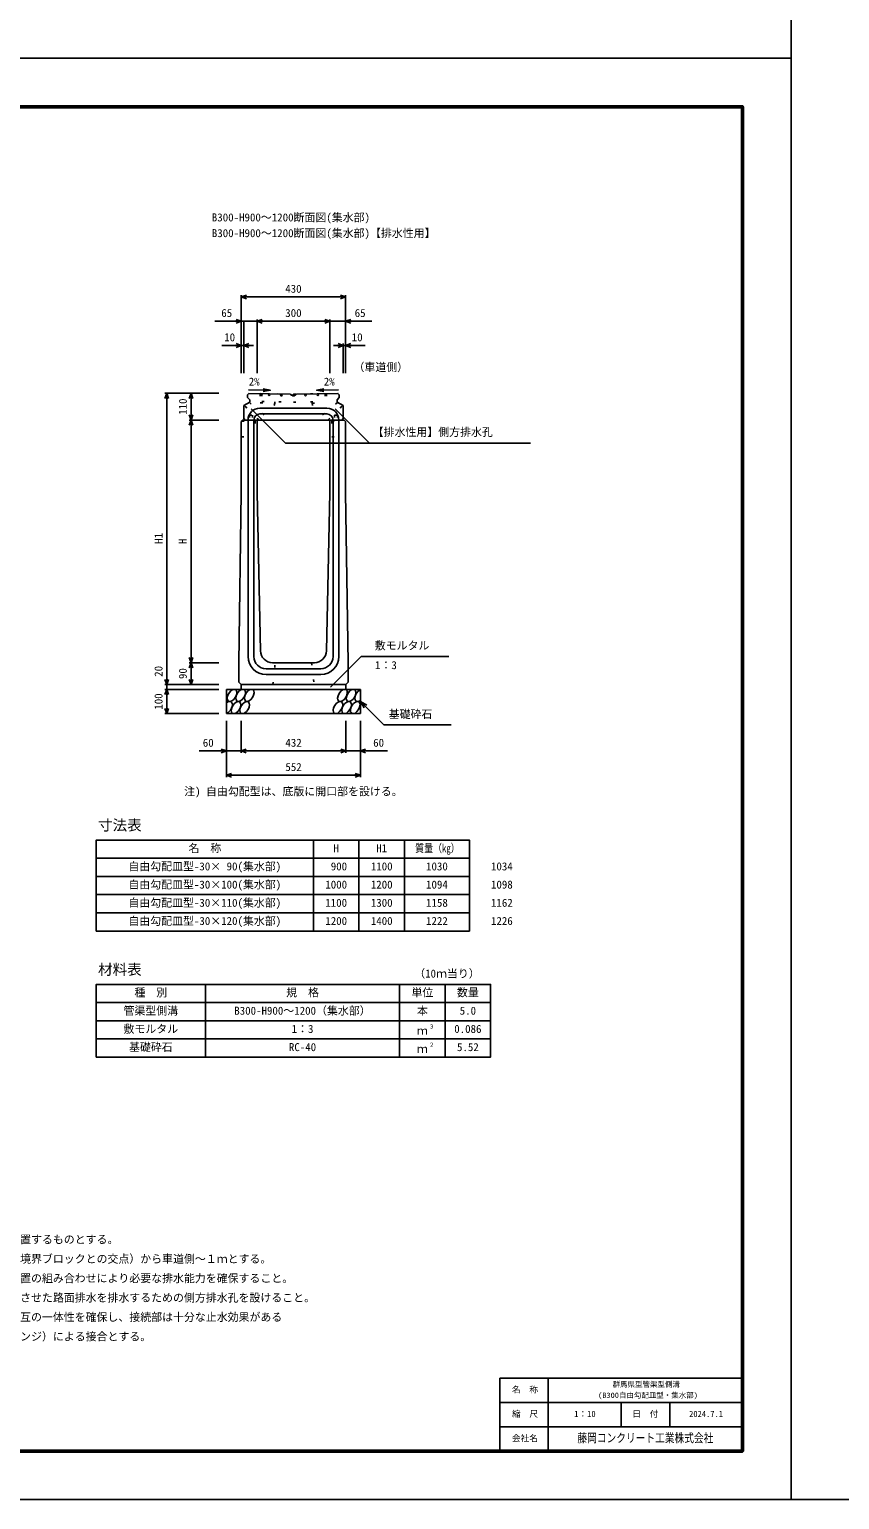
# Model space of a CAD drawing. Units: millimetres, scale not verified. Extents: x -12600 to 12600, y -5940 to 5940.
# Drawn here: x -7338 to -4000, y -5940 to 119 of the extents above; entities that cross this region are included whole.
import ezdxf
from ezdxf.enums import TextEntityAlignment as Align

# ---------------------------------------------------------------- set-up
doc = ezdxf.new("R2010")
doc.units = ezdxf.units.MM
doc.header["$LTSCALE"] = 40
doc.linetypes.add('DOTTED', pattern=[1.75, 0.25, -1.5])
for name, color, linetype, lineweight in [('0-0_DIM', 7, 'Continuous', 25), ('0-1_Defpoints', 5, 'Continuous', 25), ('0-2_HATCH', 6, 'Continuous', 25), ('0-3_HYO', 3, 'Continuous', 25), ('0-4_HYO2', 4, 'Continuous', 25), ('0-5_OUTLINE', 3, 'Continuous', 25), ('0-6_OUTLINE2', 4, 'DOTTED', 25), ('0-7_TXT', 7, 'Continuous', 25), ('0-8_WAKU', 3, 'Continuous', 25), ('0-9_WAKU-LINE', 7, 'Continuous', 25)]:
    doc.layers.add(name, color=color, linetype=linetype, lineweight=lineweight)
doc.layers.add('0-A_WAKU-TXT', color=7, linetype='Continuous')
doc.styles.add('ＭＳ ゴシック', font='')
doc.styles.get('ＭＳ ゴシック').set_extended_font_data('MS Gothic')

msp = doc.modelspace()

# ---------------------------------------------------------------- linework, layer by layer
at = {"layer": '0-0_DIM'}
for p, q in [((-6465, -976.3), (-6465, -1297.94)), ((-6035, -983.8), (-6465, -983.8)), ((-6035, -976.3), (-6035, -1297.94)), ((-6573.38, -1083.8), (-6465, -1083.8)), ((-6400, -1083.8), (-6465, -1083.8)), ((-6455, -1083.8), (-6455, -1297.94)), ((-6400, -1076.3), (-6400, -1297.94)), ((-6400, -1083.8), (-6100, -1083.8)), ((-6100, -1076.3), (-6100, -1297.94)), ((-6100, -1083.8), (-6035, -1083.8)), ((-5926.62, -1083.8), (-6035, -1083.8)), ((-6465, -1183.8), (-6544.84, -1183.8)), ((-6455, -1183.8), (-6465, -1183.8)), ((-6455, -1183.8), (-6415.08, -1183.8)), ((-6045, -1183.8), (-6084.92, -1183.8)), ((-6045, -1176.3), (-6045, -1297.94)), ((-6045, -1183.8), (-6035, -1183.8)), ((-6035, -1183.8), (-5955.16, -1183.8)), ((-6779.5, -1380.94), (-6557, -1380.94)), ((-6772, -1380.94), (-6772, -2580.94)), ((-6672, -1490.94), (-6672, -1380.94)), ((-6424.27, -1444.47), (-6283.03, -1585.71)), ((-6077.88, -1444.47), (-5936.64, -1585.71)), ((-6679.5, -1490.94), (-6557, -1490.94)), ((-6672, -1490.94), (-6672, -2490.94)), ((-6283.03, -1585.71), (-5273.78, -1585.71)), ((-6096.89, -2591.75), (-5970.66, -2465.52)), ((-5970.66, -2465.52), (-5609.19, -2465.52)), ((-6679.5, -2490.94), (-6557, -2490.94)), ((-6672, -2490.94), (-6672, -2580.94)), ((-6779.5, -2580.94), (-6557, -2580.94)), ((-6779.5, -2600.94), (-6557, -2600.94)), ((-6772, -2580.94), (-6772, -2600.94)), ((-6772, -2600.94), (-6772, -2700.94)), ((-5974, -2650.94), (-5878.24, -2746.7)), ((-5974, -2650.94), (-5948.02, -2665.94)), ((-5974, -2650.94), (-5959, -2676.92)), ((-6779.5, -2700.94), (-6557, -2700.94)), ((-6526, -2962.31), (-6526, -2730.94)), ((-6466, -2862.31), (-6466, -2730.94)), ((-6034, -2862.31), (-6034, -2730.94)), ((-5974, -2962.31), (-5974, -2730.94)), ((-5877.24, -2746.7), (-5599.69, -2746.7)), ((-6526, -2854.81), (-6637.79, -2854.81)), ((-6526, -2854.81), (-6466, -2854.81)), ((-6466, -2854.81), (-6034, -2854.81)), ((-5974, -2854.81), (-6034, -2854.81)), ((-5974, -2854.81), (-5862.21, -2854.81)), ((-6526, -2954.81), (-5974, -2954.81))]:
    msp.add_line(p, q, dxfattribs=at)
for points in [[(-6443.86, -991.5), (-6465, -983.8), (-6443.86, -976.11)], [(-6056.14, -976.11), (-6035, -983.8), (-6056.14, -991.5)], [(-6486.14, -1076.11), (-6465, -1083.8), (-6486.14, -1091.5)], [(-6378.86, -1091.5), (-6400, -1083.8), (-6378.86, -1076.11)], [(-6121.14, -1076.11), (-6100, -1083.8), (-6121.14, -1091.5)], [(-6013.86, -1076.11), (-6035, -1083.8), (-6013.86, -1091.5)], [(-6486.14, -1176.11), (-6465, -1183.8), (-6486.14, -1191.5)], [(-6433.86, -1176.11), (-6455, -1183.8), (-6433.86, -1191.5)], [(-6066.14, -1176.11), (-6045, -1183.8), (-6066.14, -1191.5)], [(-6013.86, -1176.11), (-6035, -1183.8), (-6013.86, -1191.5)], [(-6764.3, -1402.09), (-6772, -1380.94), (-6779.7, -1402.09)], [(-6679.7, -1402.09), (-6672, -1380.94), (-6664.3, -1402.09)], [(-6679.7, -1469.8), (-6672, -1490.94), (-6664.3, -1469.8)], [(-6679.7, -1512.09), (-6672, -1490.94), (-6664.3, -1512.09)], [(-6664.3, -2469.8), (-6672, -2490.94), (-6679.7, -2469.8)], [(-6679.7, -2512.09), (-6672, -2490.94), (-6664.3, -2512.09)], [(-6764.3, -2559.8), (-6772, -2580.94), (-6779.7, -2559.8)], [(-6764.3, -2622.09), (-6772, -2600.94), (-6779.7, -2622.09)], [(-6664.3, -2559.8), (-6672, -2580.94), (-6679.7, -2559.8)], [(-6764.3, -2679.8), (-6772, -2700.94), (-6779.7, -2679.8)], [(-6547.14, -2847.11), (-6526, -2854.81), (-6547.14, -2862.5)], [(-6444.86, -2862.5), (-6466, -2854.81), (-6444.86, -2847.11)], [(-6055.14, -2847.11), (-6034, -2854.81), (-6055.14, -2862.5)], [(-5952.86, -2847.11), (-5974, -2854.81), (-5952.86, -2862.5)], [(-6504.86, -2962.5), (-6526, -2954.81), (-6504.86, -2947.11)], [(-5995.14, -2947.11), (-5974, -2954.81), (-5995.14, -2962.5)]]:
    msp.add_lwpolyline(points, dxfattribs=at)
at = {"layer": '0-1_Defpoints'}
for points in [[(-4200, -5940), (12600, -5940), (12600, 5940), (-4200, 5940)], [(-12600, -5940), (-4200, -5940), (-4200, 0), (-12600, 0)]]:
    msp.add_lwpolyline(points, close=True, dxfattribs=at)
at = {"layer": '0-2_HATCH', "linetype": 'DOTTED'}
for p, q in [((-6386.5, -1382.28), (-6386.5, -1420.29)), ((-6380.5, -1382.4), (-6380.5, -1414.4)), ((-6119.5, -1382.4), (-6119.5, -1414.4)), ((-6113.5, -1382.28), (-6113.5, -1420.29)), ((-6386.5, -1420.29), (-6326.74, -1421.45)), ((-6326.74, -1415.45), (-6326.74, -1421.45)), ((-6173.26, -1415.45), (-6173.26, -1421.45)), ((-6173.26, -1421.45), (-6113.5, -1420.29))]:
    msp.add_line(p, q, dxfattribs=at)
for points in [[(-6386.5, -1382.28), (-6250, -1384.93), (-6113.5, -1382.28)], [(-6380.5, -1414.4), (-6250, -1416.95), (-6119.5, -1414.4)]]:
    msp.add_lwpolyline(points, dxfattribs=at)
for points in [[(-6349.92, -1382.99), (-6354.25, -1387.15), (-6350.09, -1391.48), (-6345.76, -1387.32)], [(-6299.93, -1383.99), (-6304.26, -1388.15), (-6300.1, -1392.48), (-6295.77, -1388.32)], [(-6250, -1384.93), (-6245.76, -1389.17), (-6250, -1393.42), (-6254.24, -1389.17)], [(-6200.07, -1383.99), (-6195.74, -1388.15), (-6199.9, -1392.48), (-6204.23, -1388.32)], [(-6150.08, -1382.99), (-6145.75, -1387.15), (-6149.91, -1391.48), (-6154.24, -1387.32)]]:
    msp.add_lwpolyline(points, close=True, dxfattribs=at)
at = {"layer": '0-2_HATCH'}
for centre in [(-6503.11, -2625.94), (-6467.63, -2625.94), (-6432.16, -2625.94), (-6047.95, -2625.94), (-6012.48, -2625.94), (-6486.23, -2675.94), (-6450.75, -2675.94), (-6066.55, -2675.94), (-6031.07, -2675.94), (-5995.59, -2675.94)]:
    msp.add_ellipse(centre, major_axis=(14.54, 23.54), ratio=0.5792, dxfattribs=at)
for centre, start_param, end_param in [((-5977, -2625.94), 0.6666252, 4.1103269), ((-6521.7, -2675.94), 3.7419964, 7.318141)]:
    msp.add_ellipse(centre, major_axis=(14.54, 23.54), ratio=0.5792, start_param=start_param, end_param=end_param, dxfattribs=at)
at = {"layer": '0-3_HYO'}
for p, q in [((-6167.5, -3221.87), (-6167.5, -3596.87)), ((-5980, -3221.87), (-5980, -3596.87)), ((-5792.5, -3221.87), (-5792.5, -3596.87)), ((-7062.5, -3296.87), (-5525, -3296.87)), ((-6612.5, -3816.65), (-6612.5, -4116.65)), ((-5812.5, -3816.65), (-5812.5, -4116.65)), ((-5625, -3816.65), (-5625, -4116.65)), ((-7062.5, -3891.65), (-5437.5, -3891.65))]:
    msp.add_line(p, q, dxfattribs=at)
for points in [[(-7062.5, -3596.87), (-5525, -3596.87), (-5525, -3221.87), (-7062.5, -3221.87)], [(-7062.5, -4116.65), (-5437.5, -4116.65), (-5437.5, -3816.65), (-7062.5, -3816.65)]]:
    msp.add_lwpolyline(points, close=True, dxfattribs=at)
at = {"layer": '0-4_HYO2'}
for p, q in [((-7062.5, -3371.87), (-5525, -3371.87)), ((-7062.5, -3446.87), (-5525, -3446.87)), ((-7062.5, -3521.87), (-5525, -3521.87)), ((-7062.5, -3966.65), (-5437.5, -3966.65)), ((-7062.5, -4041.65), (-5437.5, -4041.65))]:
    msp.add_line(p, q, dxfattribs=at)
at = {"layer": '0-5_OUTLINE'}
for p, q in [((-6433.21, -1381.37), (-6439, -1387.1)), ((-6439, -1387.1), (-6439, -1397.94)), ((-6433.21, -1381.37), (-6262.11, -1384.71)), ((-6241, -1387.94), (-6237.89, -1384.71)), ((-6061, -1387.1), (-6061, -1397.94)), ((-6455, -1430.94), (-6430, -1417.94)), ((-6455, -1484.94), (-6455, -1430.94)), ((-6439, -1397.94), (-6430, -1407.94)), ((-6430, -1407.94), (-6430, -1417.94)), ((-6061, -1397.94), (-6070, -1407.94)), ((-6070, -1407.94), (-6070, -1417.94)), ((-6045, -1430.94), (-6070, -1417.94)), ((-6045, -1484.94), (-6045, -1430.94)), ((-6465, -1496.94), (-6459, -1490.94)), ((-6465, -1496.94), (-6465, -1790.94)), ((-6459, -1490.94), (-6041, -1490.94)), ((-6455, -1484.94), (-6449, -1490.94)), ((-6400, -1490.94), (-6400, -1790.94)), ((-6100, -1490.94), (-6100, -1790.94)), ((-6051, -1490.94), (-6045, -1484.94)), ((-6041, -1490.94), (-6035, -1496.94)), ((-6035, -1496.94), (-6035, -1790.94)), ((-6475, -2490.94), (-6465, -1790.94)), ((-6400, -1790.94), (-6386.05, -2442.01)), ((-6113.95, -2442.01), (-6100, -1790.94)), ((-6035, -1790.94), (-6025, -2490.94)), ((-6475, -2571.94), (-6475, -2490.94)), ((-6336.06, -2490.94), (-6163.94, -2490.94)), ((-6025, -2571.94), (-6025, -2490.94)), ((-6526, -2600.94), (-5974, -2600.94)), ((-6526, -2700.94), (-6526, -2600.94)), ((-6475, -2571.94), (-6466, -2580.94)), ((-6034, -2580.94), (-6466, -2580.94)), ((-6466, -2580.94), (-6466, -2600.94)), ((-6034, -2580.94), (-6025, -2571.94)), ((-6034, -2580.94), (-6034, -2600.94)), ((-5974, -2700.94), (-5974, -2600.94)), ((-6526, -2700.94), (-5974, -2700.94))]:
    msp.add_line(p, q, dxfattribs=at)
for points in [[(-6241, -1387.94), (-6259, -1387.94), (-6262.11, -1384.71)], [(-6237.89, -1384.71), (-6066.79, -1381.37), (-6061, -1387.1)]]:
    msp.add_lwpolyline(points, dxfattribs=at)
for centre, start, end in [((-6336.06, -2440.94), 181.22758, 270), ((-6163.94, -2440.94), 270, 358.77242)]:
    msp.add_arc(centre, 50, start, end, dxfattribs=at)
at = {"layer": '0-6_OUTLINE2'}
for p, q in [((-6392.3, -1490.94), (-6453.36, -1430.09)), ((-6431.31, -1418.62), (-6345.59, -1490.94)), ((-6326.74, -1421.45), (-6341.5, -1490.94)), ((-6173.26, -1421.45), (-6158.5, -1490.94)), ((-6068.69, -1418.62), (-6154.41, -1490.94)), ((-6107.7, -1490.94), (-6046.64, -1430.09)), ((-6463.5, -1495.44), (-6408, -1495.44)), ((-6431, -1470.44), (-6419, -1470.44)), ((-6431, -1470.44), (-6431, -1495.44)), ((-6419, -1470.44), (-6419, -1495.44)), ((-6408, -1495.44), (-6408, -1560.94)), ((-6092, -1495.44), (-6092, -1560.94)), ((-6092, -1495.44), (-6036.5, -1495.44)), ((-6081, -1470.44), (-6069, -1470.44)), ((-6081, -1470.44), (-6081, -1495.44)), ((-6069, -1470.44), (-6069, -1495.44)), ((-6465, -1560.94), (-6408, -1560.94)), ((-6092, -1560.94), (-6035, -1560.94)), ((-6335, -2580.94), (-6325, -2490.94)), ((-6175, -2490.94), (-6165, -2580.94))]:
    msp.add_line(p, q, dxfattribs=at)
at = {"layer": '0-6_OUTLINE2', "linetype": 'Continuous'}
for p, q in [((-6388, -1441.94), (-6112, -1441.94)), ((-6437, -1490.94), (-6437, -2465.94)), ((-6413, -1490.94), (-6413, -2465.94)), ((-6388, -1465.94), (-6112, -1465.94)), ((-6087, -1490.94), (-6087, -2465.94)), ((-6063, -1490.94), (-6063, -2465.94)), ((-6363, -2515.94), (-6137, -2515.94)), ((-6363, -2539.94), (-6137, -2539.94))]:
    msp.add_line(p, q, dxfattribs=at)
for centre, radius, start, end in [((-6388, -1490.94), 49, 90, 180), ((-6112, -1490.94), 49, 0, 90), ((-6388, -1490.94), 25, 90, 180), ((-6112, -1490.94), 25, 0, 90), ((-6363, -2465.94), 74, 180, 270), ((-6363, -2465.94), 50, 180, 270), ((-6137, -2465.94), 50, 270, 0), ((-6137, -2465.94), 74, 270, 0)]:
    msp.add_arc(centre, radius, start, end, dxfattribs=at)
at = {"layer": '0-7_TXT'}
for p, q in [((-6345.29, -1368.48), (-6374.93, -1373.13)), ((-6154.71, -1368.48), (-6125.07, -1373.13))]:
    msp.add_line(p, q, dxfattribs=at)
for points in [[(-6435.71, -1366.76), (-6345.29, -1368.48), (-6374.73, -1362.71)], [(-6064.29, -1366.76), (-6154.71, -1368.48), (-6125.27, -1362.71)]]:
    msp.add_lwpolyline(points, dxfattribs=at)
at = {"layer": '0-8_WAKU'}
for p, q in [((-5400, -5440), (-4400, -5440)), ((-5400, -5740), (-5400, -5440))]:
    msp.add_line(p, q, dxfattribs=at)
at = {"layer": '0-8_WAKU', "lineweight": 50}
msp.add_lwpolyline([(-12400, -5740), (-4400, -5740), (-4400, -200), (-12400, -200)], close=True, dxfattribs=at)
at = {"layer": '0-9_WAKU-LINE'}
for p, q in [((-5200, -5740), (-5200, -5440)), ((-5400, -5540), (-4400, -5540)), ((-4900, -5640), (-4900, -5540)), ((-4700, -5640), (-4700, -5540)), ((-5400, -5640), (-4400, -5640))]:
    msp.add_line(p, q, dxfattribs=at)

# ---------------------------------------------------------------- texts
at = {"layer": '0-0_DIM', "style": 'ＭＳ ゴシック'}
for s, p in [('430', (-6283.75, -976.3)), ('65', (-6547.34, -1076.3)), ('300', (-6283.75, -1076.3)), ('65', (-5997.66, -1076.3)), ('10', (-6535.21, -1176.3)), ('10', (-6009.79, -1176.3)), ('（車道側）', (-6002.57, -1299.65)), ('【排水性用】側方排水孔', (-5923.49, -1566.97)), ('敷モルタル', (-5915.06, -2446.78)), ('1：3', (-5913.87, -2527.54)), ('基礎砕石', (-5857.68, -2729.53)), ('60', (-6623.5, -2847.31)), ('432', (-6283.22, -2847.31)), ('60', (-5921.5, -2847.31)), ('552', (-6283.22, -2947.31))]:
    msp.add_text(s, height=32.99, dxfattribs=at).set_placement(p, align=Align.BOTTOM_LEFT)
for s, p in [('110', (-6679.5, -1469.69)), ('H1', (-6779.5, -2001.34)), ('H', (-6679.5, -2002.19)), ('20', (-6779.5, -2549.13)), ('90', (-6679.5, -2558.44)), ('100', (-6779.5, -2684.69))]:
    msp.add_text(s, height=32.99, rotation=90, dxfattribs=at).set_placement(p, align=Align.BOTTOM_LEFT)
at = {"layer": '0-1_Defpoints', "style": 'ＭＳ ゴシック'}
for s, p in [('1034', (-5436.25, -3356.87)), ('1098', (-5436.25, -3431.87)), ('1162', (-5436.25, -3506.87)), ('1226', (-5436.25, -3581.87))]:
    msp.add_text(s, height=32.99, dxfattribs=at).set_placement(p, align=Align.BOTTOM_LEFT)
at = {"layer": '0-7_TXT', "style": 'ＭＳ ゴシック'}
for s, height, p in [('B300-H900～1200断面図(集水部)', 32.99, (-6586.24, -682.34)), ('B300-H900～1200断面図(集水部)【排水性用】', 32.99, (-6586.24, -747.21)), ('2%', 32.99, (-6434.25, -1359.15)), ('2%', 32.99, (-6125.14, -1359.15)), ('注) 自由勾配型は、底版に開口部を設ける。', 32.99, (-6700, -3048)), ('寸法表', 43.99, (-7055, -3195.62)), ('名\u3000称', 32.99, (-6682.5, -3281.87)), ('H', 32.99, (-6085, -3281.87)), ('H1', 32.99, (-5908.75, -3281.87)), ('自由勾配皿型-30× 90(集水部)', 32.99, (-6930, -3356.87)), (' 900', 32.99, (-6118.75, -3356.87)), ('1100', 32.99, (-5931.25, -3356.87)), ('1030', 32.99, (-5703.75, -3356.87)), ('自由勾配皿型-30×100(集水部)', 32.99, (-6930, -3431.87)), ('1000', 32.99, (-6118.75, -3431.87)), ('1200', 32.99, (-5931.25, -3431.87)), ('1094', 32.99, (-5703.75, -3431.87)), ('自由勾配皿型-30×110(集水部)', 32.99, (-6930, -3506.87)), ('1100', 32.99, (-6118.75, -3506.87)), ('1300', 32.99, (-5931.25, -3506.87)), ('1158', 32.99, (-5703.75, -3506.87)), ('自由勾配皿型-30×120(集水部)', 32.99, (-6930, -3581.87)), ('1200', 32.99, (-6118.75, -3581.87)), ('1400', 32.99, (-5931.25, -3581.87)), ('1222', 32.99, (-5703.75, -3581.87)), ('材料表', 43.99, (-7055, -3790.4)), ('（10ｍ当り）', 32.99, (-5752.5, -3798.65)), ('種\u3000別', 32.99, (-6905, -3876.65)), ('規\u3000格', 32.99, (-6280, -3876.65)), ('単位', 32.99, (-5763.75, -3876.65)), ('数量', 32.99, (-5576.25, -3876.65)), ('管渠型側溝', 32.99, (-6950, -3951.65)), ('B300-H900～1200（集水部）', 32.99, (-6493.75, -3951.65)), ('本', 32.99, (-5741.25, -3951.65)), ('5.0', 32.99, (-5565, -3951.65)), ('敷モルタル', 32.99, (-6950, -4026.65)), ('1：3', 32.99, (-6257.5, -4026.65)), ('３', 16.5, (-5692.09, -4003.87)), ('0.086', 32.99, (-5587.5, -4026.65)), ('基礎砕石', 32.99, (-6927.5, -4101.65)), ('RC-40', 32.99, (-6268.75, -4101.65)), ('ｍ', 32.99, (-5741.25, -4034.15)), ('２', 16.5, (-5692.09, -4078.87)), ('5.52', 32.99, (-5576.25, -4101.65)), ('ｍ', 32.99, (-5741.25, -4109.15)), ('・主として車道に平行して設置するものとする。', 32.99, (-7961.08, -4894.42)), ('・許容通水幅は、路肩端部（境界ブロックとの交点）から車道側～１ｍとする。', 32.99, (-7961.08, -4974.42)), ('・標準部、集水部、桝部の配置の組み合わせにより必要な排水能力を確保すること。', 32.99, (-7961.08, -5054.42)), ('・排水性舗装の場合は、浸透させた路面排水を排水するための側方排水孔を設けること。', 32.99, (-7961.08, -5134.42)), ('・製品間の接合は、側溝に相互の一体性を確保し、接続部は十分な止水効果がある', 32.99, (-7961.08, -5214.42)), ('\u3000止水性材料（止水ゴムスポンジ）による接合とする。', 32.99, (-7961.08, -5294.42))]:
    msp.add_text(s, height=height, dxfattribs=at).set_placement(p, align=Align.BOTTOM_LEFT)
at = {"layer": '0-7_TXT', "style": 'ＭＳ ゴシック', "width": 0.8}
msp.add_text('質量（kg）', height=32.99, dxfattribs=at).set_placement((-5748.75, -3281.87), align=Align.BOTTOM_LEFT)
at = {"layer": '0-A_WAKU-TXT', "style": 'ＭＳ ゴシック'}
for s, height, p in [('群馬県型管渠型側溝', 21.99, (-4935, -5482.5)), ('名\u3000称', 25.66, (-5350.05, -5507.5)), ('(B300自由勾配皿型・集水部)', 21.99, (-4995, -5527.5)), ('縮\u3000尺', 25.66, (-5350.05, -5607.5)), ('日\u3000付', 25.66, (-4854.05, -5607.5)), ('1：10', 25.66, (-5093.25, -5607.5)), ('2024.7.1', 25.66, (-4620, -5607.5)), ('会社名', 25.66, (-5350.05, -5707.5))]:
    msp.add_text(s, height=height, dxfattribs=at).set_placement(p, align=Align.BOTTOM_LEFT)
at = {"layer": '0-A_WAKU-TXT', "style": 'ＭＳ ゴシック', "width": 0.8}
msp.add_text('藤岡コンクリート工業株式会社', height=36.66, dxfattribs=at).set_placement((-5080, -5715), align=Align.BOTTOM_LEFT)

doc.saveas('drawing.dxf')
